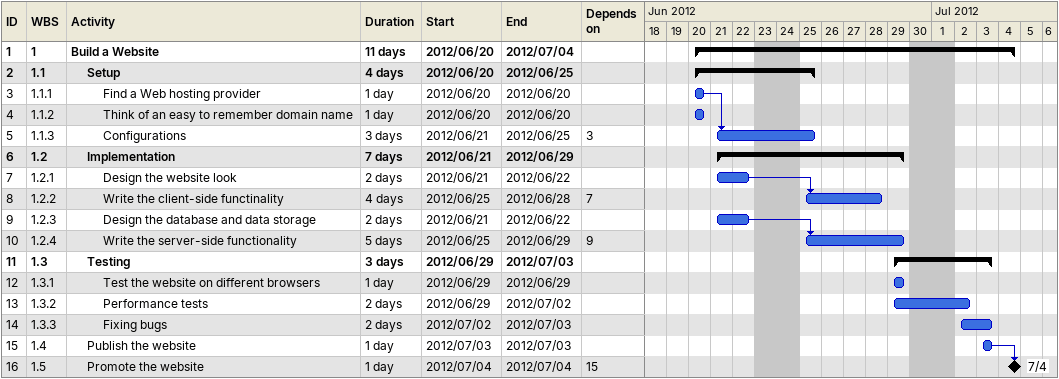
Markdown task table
| ID | WBS | Task | Duration | Start | Finish | Predecessors |
|---|---|---|---|---|---|---|
| 1 | 1 | **Build a Website** | 11d | 2012-06-20 | 2012-07-04 |  |
| 2 | 1.1 | **Setup** | 4d | 2012-06-20 | 2012-06-25 |  |
| 3 | 1.1.1 | Find a Web hosting provider | 1d | 2012-06-20 | 2012-06-20 |  |
| 4 | 1.1.2 | Think of an easy to remember domain name | 1d | 2012-06-20 | 2012-06-20 |  |
| 5 | 1.1.3 | Configurations | 3d | 2012-06-21 | 2012-06-25 | 3 |
| 6 | 1.2 | **Implementation** | 7d | 2012-06-21 | 2012-06-29 |  |
| 7 | 1.2.1 | Design the website look | 2d | 2012-06-21 | 2012-06-22 |  |
| 8 | 1.2.2 | Write the client-side functinality | 4d | 2012-06-25 | 2012-06-28 | 7 |
| 9 | 1.2.3 | Design the database and data storage | 2d | 2012-06-21 | 2012-06-22 |  |
| 10 | 1.2.4 | Write the server-side functionality | 5d | 2012-06-25 | 2012-06-29 | 9 |
| 11 | 1.3 | **Testing** | 3d | 2012-06-29 | 2012-07-03 |  |
| 12 | 1.3.1 | Test the website on different browsers | 1d | 2012-06-29 | 2012-06-29 |  |
| 13 | 1.3.2 | Performance tests | 2d | 2012-06-29 | 2012-07-02 |  |
| 14 | 1.3.3 | Fixing bugs | 2d | 2012-07-02 | 2012-07-03 |  |
| 15 | 1.4 | Publish the website | 1d | 2012-07-03 | 2012-07-03 |  |
| 16 | 1.5 | Promote the website | 1d | 2012-07-04 | 2012-07-04 | 15 |
